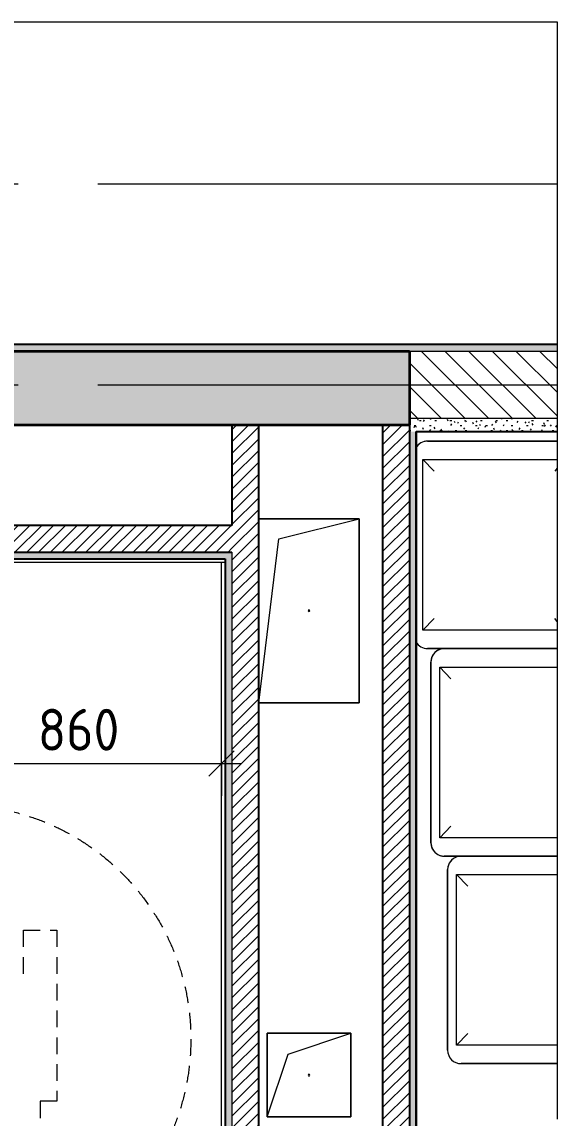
# Model space of a CAD drawing. Header units: millimetres. Extents: x 39815 to 261742, y -8553 to 29000.
# Drawn here: x 103568 to 105166, y 8309 to 11584 of the extents above; entities that cross this region are included whole.
import ezdxf

# ---------------------------------------------------------------- set-up
doc = ezdxf.new("R2010")
doc.units = ezdxf.units.MM
doc.linetypes.add('200_ШТРИХ__ш1_п0_6_', pattern=[80, 50, -30])
doc.linetypes.add('Осевая', pattern=[1587.5, 317.5, -238.125, 793.75, -238.125])
for name, color, linetype, lineweight in [('A-ANNO-DIMS', 7, 'Continuous', 9), ('A-ANNO-DIMS-50', 7, 'Continuous', 9), ('A-DETL-GENF', 7, 'Continuous', 9), ('A-GENM', 7, 'Continuous', 9), ('A-WALL-2', 7, 'Continuous', 9), ('I-FURN', 7, 'Continuous', 9), ('I-FURN-1', 7, '200_ШТРИХ__ш1_п0_6_', 15), ('I-FURN-2', 7, '200_ШТРИХ__ш1_п0_6_', 9), ('I-WALL', 7, 'Continuous', 9), ('Оси', 7, 'Continuous', 9), ('Оси-2', 7, 'Осевая', 9)]:
    doc.layers.add(name, color=color, linetype=linetype, lineweight=lineweight)
for name, color, linetype, lineweight, true_color in [('A-WALL-1', 7, 'Continuous', 25, 0x3c3c3c), ('A-WALL-3', 7, 'Continuous', 35, 0x3c3c3c), ('A-WALL-FNSH-1', 7, 'Continuous', 15, 0x3c3c3c)]:
    doc.layers.add(name, color=color, linetype=linetype, lineweight=lineweight, true_color=true_color)
doc.styles.add('ISOCPEUR', font='isocpeur.ttf', dxfattribs={"width": 0.9, "height": 125})
doc.dimstyles.new('ISO-2_5_0_9К_БОЛЬШОЙ', dxfattribs={"dimscale": 304.8, "dimtxt": 124.497647, "dimasz": 0.246063, "dimexe": 0.19685, "dimexo": 0.492126, "dimgap": 0, "dimtad": 1, "dimdec": 0, "dimrnd": 10, "dimzin": 0, "dimdsep": 46, "dimtxsty": 'ISOCPEUR', "dimblk1": 'OBLIQUE', "dimblk2": 'OBLIQUE', "dimsah": 1, "dimcen": 0.09, "dimdle": 0.19685, "dimazin": 0, "dimtfac": 1, "dimtdec": 4, "dimtix": 1, "dimtmove": 0, "dimatfit": 3, "dimfxl": 1, "dimtvp": 1, "dimtolj": 1, "dimtzin": 0, "dimarcsym": 2})
pattern_1 = [(45, (-14604.555, 0), (-17.6776695, 17.6776695), [])]
pattern_2 = [(0, (-14604.555, 0), (60.96, 15.24), [5.029, -40.691, 5.029, -40.691, -243.84]), (0, (-14604.555, 0), (60.96, 15.24), [-91.44, 5.029, -86.411, 5.029, -40.691, -106.68]), (0, (-14604.555, 0), (60.96, 15.24), [-228.6, 5.029, -25.451, 5.029, -71.171]), (120, (-14581.695, 7.62), (-43.6782272, 45.1729086), [5.029, -40.691, 5.029, -40.691, -243.84]), (120, (-14581.695, 7.62), (-43.6782272, 45.1729086), [-91.44, 5.029, -86.411, 5.029, -40.691, -106.68]), (120, (-14581.695, 7.62), (-43.6782272, 45.1729086), [-228.6, 5.029, -25.451, 5.029, -71.171]), (240, (-14574.075, 38.1), (-17.2817728, -60.4129086), [5.029, -40.691, 5.029, -40.691, -243.84]), (240, (-14574.075, 38.1), (-17.2817728, -60.4129086), [-91.44, 5.029, -86.411, 5.029, -40.691, -106.68]), (240, (-14574.075, 38.1), (-17.2817728, -60.4129086), [-228.6, 5.029, -25.451, 5.029, -71.171])]

# ---------------------------------------------------------------- blocks, each defined once
blk = doc.blocks.new('FRT_2D_Символ _разворот МГН_1 - D1_4_Символ доступности разворота МГН _360__-18618045-Фрагмент 2_11')
at = {"layer": 'I-FURN'}
for p, q in [((0, 60.4), (0, -59.6)), ((-65, 0), (65, 0))]:
    blk.add_line(p, q, dxfattribs=at)
at = {"layer": 'I-FURN-1'}
for p, q in [((-300, 325.4), (-300, -185.8)), ((-300, 325.4), (-200, 325.4)), ((-200, 195.4), (-200, 325.4)), ((200, 325.4), (300, 325.4)), ((200, 195.4), (200, 325.4)), ((300, 325.4), (300, -185.8)), ((-200, 195.4), (200, 195.4)), ((-300, -185.8), (-250, -185.8)), ((-250, -185.8), (-250, -435.8)), ((300, -185.8), (250, -185.8)), ((250, -185.8), (250, -435.8)), ((-200, -435.8), (-250, -435.8)), ((-200, -435.8), (-200, -645.8)), ((200, -435.8), (250, -435.8)), ((200, -435.8), (200, -645.8)), ((-200, -645.8), (200, -645.8))]:
    blk.add_line(p, q, dxfattribs=at)
at = {"layer": 'I-FURN-2'}
blk.add_circle((0, 0), 700, dxfattribs=at)
blk = doc.blocks.new('GM_Отверстие прямоугольное _в плите_ - Отверстие-21985891-Фрагмент 2_11')
at = {"layer": 'A-GENM'}
for p, q in [((-150, 275), (150, 275)), ((150, 275), (-150, 275)), ((-90, 215), (150, 275)), ((150, 275), (150, -275)), ((150, -275), (150, 275)), ((-150, -275), (-90, 215)), ((150, -275), (-150, -275)), ((-150, -275), (150, -275))]:
    blk.add_line(p, q, dxfattribs=at)
for start, end in [(360, 180), (180, 360)]:
    blk.add_arc((0, 0), 2.5, start, end, dxfattribs=at)
blk = doc.blocks.new('GM_Отверстие прямоугольное _в плите_ - Отверстие-21605184-Фрагмент 2_11')
at = {"layer": 'A-GENM'}
for p, q in [((-125, -125), (-125, 125)), ((-125, 125), (125, 125)), ((125, 125), (-125, 125)), ((-125, 125), (-125, -125)), ((-62.5, 62.5), (125, 125)), ((125, 125), (125, -125)), ((125, -125), (125, 125)), ((-125, -125), (-62.5, 62.5)), ((125, -125), (-125, -125)), ((-125, -125), (125, -125))]:
    blk.add_line(p, q, dxfattribs=at)
for start, end in [(360, 180), (180, 360)]:
    blk.add_arc((0, 0), 2.5, start, end, dxfattribs=at)
blk = doc.blocks.new('Bed - Small Sizes - 1_118-25586206-Фрагмент 2_11')
at = {"layer": 'I-FURN'}
for p, q in [((-332.7, 426.7), (-332.7, 40)), ((-332.7, 40), (-332.7, 426.7)), ((-332.7, 426.7), (-332.7, 40)), ((-332.7, 40), (-332.7, 426.7)), ((-277.5, 26.2), (-277.5, 426.7)), ((-277.5, 26.2), (-277.5, 426.7)), ((-251.6, 426.7), (-242.7, 420)), ((206.3, 426.7), (197.3, 420)), ((232.5, 426.7), (232.5, 26.2)), ((232.5, 426.7), (232.5, 26.2)), ((287.3, 40), (287.3, 426.7)), ((287.3, 426.7), (287.3, 90)), ((287.3, 90), (287.3, 426.7)), ((287.3, 426.7), (287.3, 90)), ((287.3, 90), (287.3, 40)), ((287.3, 40), (287.3, 90)), ((287.3, 90), (287.3, 40)), ((-277.5, 26.2), (-242.7, 60)), ((232.5, 26.2), (197.3, 60)), ((232.5, 26.2), (-277.5, 26.2)), ((232.5, 26.2), (-277.5, 26.2))]:
    blk.add_line(p, q, dxfattribs=at)
for centre, start, end in [((-292.7, 40), 180, 238.8621), ((-292.7, 40), 180, 238.8621), ((-292.7, 40), 180, 195), ((-292.7, 40), 180, 238.8621), ((247.3, 40), 301.1379, 360), ((247.3, 40), 301.1379, 0), ((247.3, 40), 301.1379, 360), ((247.3, 40), 330, 360), ((-292.7, 40), 195, 225), ((-292.7, 40), 225, 238.8621), ((247.3, 40), 301.1379, 330)]:
    blk.add_arc(centre, 40, start, end, dxfattribs=at)
blk = doc.blocks.new('Bed - Small Sizes - Single 5-25586207-Фрагмент 2_11')
at = {"layer": 'I-FURN'}
for p, q in [((-332.7, 376.7), (-332.7, 40)), ((-332.7, 40), (-332.7, 376.7)), ((-332.7, 376.7), (-332.7, 40)), ((-332.7, 40), (-332.7, 376.7)), ((-277.5, 26.2), (-277.5, 376.7)), ((-277.5, 26.2), (-277.5, 376.7)), ((232.5, 376.7), (232.5, 26.2)), ((232.5, 376.7), (232.5, 26.2)), ((287.3, 40), (287.3, 376.7)), ((287.3, 376.7), (287.3, 90)), ((287.3, 90), (287.3, 376.7)), ((287.3, 376.7), (287.3, 90)), ((287.3, 90), (287.3, 40)), ((287.3, 40), (287.3, 90)), ((287.3, 90), (287.3, 40)), ((-277.5, 26.2), (-242.7, 60)), ((232.5, 26.2), (197.3, 60)), ((-292.7, 0), (247.3, 0)), ((247.3, 0), (-292.7, 0)), ((232.5, 26.2), (-277.5, 26.2)), ((232.5, 26.2), (-277.5, 26.2)), ((-292.7, 0), (247.3, 0)), ((247.3, 0), (-292.7, 0))]:
    blk.add_line(p, q, dxfattribs=at)
for centre, start, end in [((-292.7, 40), 180, 270), ((-292.7, 40), 180, 195), ((-292.7, 40), 180, 195), ((-292.7, 40), 180, 270), ((247.3, 40), 270, 360), ((247.3, 40), 270, 360), ((247.3, 40), 345, 0), ((247.3, 40), 345, 360), ((-292.7, 40), 195, 210), ((-292.7, 40), 195, 225), ((-292.7, 40), 210, 225), ((-292.7, 40), 225, 255), ((-292.7, 40), 225, 240), ((-292.7, 40), 240, 270), ((-292.7, 40), 255, 270), ((247.3, 40), 270, 300), ((247.3, 40), 270, 285), ((247.3, 40), 285, 300), ((247.3, 40), 300, 345), ((247.3, 40), 300, 315), ((247.3, 40), 315, 330), ((247.3, 40), 330, 345)]:
    blk.add_arc(centre, 40, start, end, dxfattribs=at)
blk = doc.blocks.new('Bed - Small Sizes - Single 6-25586208-Фрагмент 2_11')
at = {"layer": 'I-FURN'}
for p, q in [((-332.7, 326.7), (-332.7, 40)), ((-332.7, 40), (-332.7, 326.7)), ((-332.7, 326.7), (-332.7, 40)), ((-332.7, 40), (-332.7, 326.7)), ((-277.5, 26.2), (-277.5, 326.7)), ((-277.5, 26.2), (-277.5, 326.7)), ((232.5, 326.7), (232.5, 26.2)), ((232.5, 326.7), (232.5, 26.2)), ((287.3, 40), (287.3, 326.7)), ((287.3, 326.7), (287.3, 40)), ((287.3, 40), (287.3, 326.7)), ((287.3, 326.7), (287.3, 40)), ((-277.5, 26.2), (-242.7, 60)), ((232.5, 26.2), (197.3, 60)), ((-292.7, 0), (247.3, 0)), ((247.3, 0), (-292.7, 0)), ((232.5, 26.2), (-277.5, 26.2)), ((232.5, 26.2), (-277.5, 26.2)), ((-292.7, 0), (247.3, 0)), ((247.3, 0), (-292.7, 0))]:
    blk.add_line(p, q, dxfattribs=at)
for centre, start, end in [((-292.7, 40), 180, 270), ((-292.7, 40), 180, 195), ((-292.7, 40), 180, 270), ((-292.7, 40), 180, 270), ((247.3, 40), 270, 360), ((247.3, 40), 270, 0), ((247.3, 40), 270, 360), ((247.3, 40), 270, 360), ((-292.7, 40), 195, 270)]:
    blk.add_arc(centre, 40, start, end, dxfattribs=at)
blk = doc.blocks.new('DET_L_Линия разрыва - М100-30911506-Фрагмент 2_11')
at = {"layer": 'A-DETL-GENF'}
blk.add_line((0, 0), (3278.6, 0), dxfattribs=at)
blk = doc.blocks.new('DET_L_Линия разрыва - М100-30911547-Фрагмент 2_11')
at = {"layer": 'A-DETL-GENF'}
blk.add_line((4383.9, 0), (0, 0), dxfattribs=at)
blk = doc.blocks.new('DIMBLOCK71-Фрагмент 2_11')
at = {"layer": 'A-ANNO-DIMS-50'}
for p, q in [((103304, 9271.7), (103304, 9428.6)), ((104164.4, 9271.7), (104164.4, 9428.6)), ((103244, 9368.6), (104224.4, 9368.6)), ((103304, 9368.6), (103304, 9271.7)), ((104164.4, 9368.6), (104164.4, 9271.7))]:
    blk.add_line(p, q, dxfattribs=at)
at = {"layer": 'A-ANNO-DIMS-50', "lineweight": 20}
for p, q in [((103304, 9368.6), (103341.5, 9406.1)), ((104164.4, 9368.6), (104201.9, 9406.1)), ((103304, 9368.6), (103266.5, 9331.1)), ((104164.4, 9368.6), (104126.9, 9331.1))]:
    blk.add_line(p, q, dxfattribs=at)
at = {"layer": 'A-ANNO-DIMS-50', "color": 0, "insert": (103615.7, 9531.9), "char_height": 125, "width": 284.429, "attachment_point": 1, "line_spacing_factor": 1.149209, "style": 'ISOCPEUR'}
blk.add_mtext('860', dxfattribs=at)
blk = doc.blocks.new('_Oblique')
at = {"color": 0, "linetype": 'ByBlock', "lineweight": -2}
blk.add_line((-0.5, -0.5), (0.5, 0.5), dxfattribs=at)

msp = doc.modelspace()

# ---------------------------------------------------------------- hatches: boundary and pattern name
at = {"layer": 'I-WALL'}
h = msp.add_hatch(dxfattribs=at)
h.set_pattern_fill('FP_9', color=256, style=0, pattern_type=2)
h.set_pattern_definition(pattern_2)
h.paths.add_polyline_path([(105166.3, 10600), (105166.3, 10620), (96575.4, 10620), (96575.4, 10608), (96605.4, 10608), (96605.4, 10600), (104725.4, 10600)])
h = msp.add_hatch(dxfattribs=at)
h.set_pattern_fill('FP_2', color=256, style=0, pattern_type=2)
h.set_pattern_definition([(135, (-14604.555, 0), (-35.35534, -35.35534), [])])
h.paths.add_polyline_path([(105166.3, 10400), (105166.3, 10600), (104725.4, 10600), (104725.4, 10400)])
h.paths.add_polyline_path([(97325.4, 10400), (97325.4, 10600), (96575.4, 10600), (96575.4, 10400), (96624.9, 10400)])
h = msp.add_hatch(dxfattribs=at)
h.set_pattern_fill('FP_3', color=256, style=0, pattern_type=2)
h.set_pattern_definition([(45, (-14604.555, 0), (-28.51196, 28.51196), []), (45, (-14576.043, 0), (-28.51196, 28.51196), [50.403, -10.081, 1.676, -8.404])])
h.paths.add_polyline_path([(104645.4, 10380), (104725.4, 10380), (104725.4, 10600), (97325.4, 10600), (97325.4, 10380), (103091.8, 10380)])
h = msp.add_hatch(dxfattribs=at)
h.set_pattern_fill('FP_9', color=256, style=0, pattern_type=2)
h.set_pattern_definition(pattern_2)
h.paths.add_polyline_path([(105166.3, 10360), (105166.3, 10400), (104725.4, 10400), (104725.4, 10360), (104745.4, 10360)])
h = msp.add_hatch(dxfattribs=at)
h.set_pattern_fill('FP_1', color=256, style=0, pattern_type=2)
h.set_pattern_definition(pattern_1)
h.paths.add_polyline_path([(104195.4, 5400), (104275.4, 5400), (104275.4, 10380), (104195.4, 10380), (104195.4, 5420)])
h = msp.add_hatch(dxfattribs=at)
h.set_pattern_fill('FP_1', color=256, style=0, pattern_type=2)
h.set_pattern_definition(pattern_1)
h.paths.add_polyline_path([(104725.4, 5400), (104725.4, 10380), (104645.4, 10380), (104645.4, 5400)])
h = msp.add_hatch(dxfattribs=at)
h.set_pattern_fill('FP_9', color=256, style=0, pattern_type=2)
h.set_pattern_definition(pattern_2)
h.paths.add_polyline_path([(104725.4, 5159), (104745.4, 5159), (104745.4, 5160), (104746.4, 5160), (104746.4, 5186), (104745.4, 5186), (104745.4, 10360), (104725.4, 10360), (104725.4, 5160)])
h = msp.add_hatch(dxfattribs=at)
h.set_pattern_fill('FP_1', color=256, style=0, pattern_type=2)
h.set_pattern_definition(pattern_1)
h.paths.add_polyline_path([(104195.4, 10000), (104195.4, 10080), (97405.4, 10080), (97405.4, 10000), (103091.8, 10000)])
h = msp.add_hatch(dxfattribs=at)
h.set_pattern_fill('FP_9', color=256, style=0, pattern_type=2)
h.set_pattern_definition(pattern_2)
h.paths.add_polyline_path([(104175.4, 9980), (104195.4, 9980), (104195.4, 10000), (97405.4, 10000), (97405.4, 9980), (104174.4, 9980)])
h = msp.add_hatch(dxfattribs=at)
h.set_pattern_fill('FP_9', color=256, style=0, pattern_type=2)
h.set_pattern_definition(pattern_2)
h.paths.add_polyline_path([(104175.4, 5420), (104195.4, 5420), (104195.4, 9980), (104175.4, 9980), (104175.4, 6051.8)])

# ---------------------------------------------------------------- linework, layer by layer
at = {"layer": 'A-WALL-1'}
for p, q in [((105166.3, 10620), (96575.4, 10620)), ((104195.4, 10380), (104195.4, 10080)), ((104275.4, 5400), (104275.4, 10380)), ((104645.4, 10380), (104645.4, 5400)), ((104725.4, 10380), (104725.4, 5400)), ((104725.4, 10360), (104725.4, 4427.8)), ((104745.4, 10360), (105166.3, 10360)), ((104745.4, 5186), (104745.4, 10360)), ((104745.4, 10359.5), (104745.4, 5186)), ((104195.4, 10080), (97405.4, 10080)), ((97405.4, 10000), (104195.4, 10000)), ((97425.4, 9980), (104175.4, 9980)), ((104175.4, 9980), (104175.4, 5420))]:
    msp.add_line(p, q, dxfattribs=at)
at = {"layer": 'A-WALL-2'}
for p, q in [((105166.3, 10600), (104725.4, 10600)), ((104725.4, 10400), (105166.3, 10400)), ((104195.4, 10000), (104195.4, 5400))]:
    msp.add_line(p, q, dxfattribs=at)
at = {"layer": 'A-WALL-3'}
for p, q in [((104725.4, 10600), (97325.4, 10600)), ((104725.4, 10600), (104725.4, 10380)), ((97325.4, 10380), (104725.4, 10380))]:
    msp.add_line(p, q, dxfattribs=at)
at = {"layer": 'A-WALL-FNSH-1'}
for p, q in [((105166.3, 10621), (96575.4, 10621)), ((104746.4, 10359.5), (104745.4, 10359.5)), ((104746.4, 5180), (104746.4, 10359.5)), ((97426.4, 9979), (104174.4, 9979)), ((104174.4, 9979), (104174.4, 5421))]:
    msp.add_line(p, q, dxfattribs=at)
at = {"layer": 'I-WALL'}
for p, q in [((104175.4, 9969), (97436.4, 9969)), ((104164.4, 5431), (104164.4, 9969))]:
    msp.add_line(p, q, dxfattribs=at)
at = {"layer": 'Оси'}
for p, q in [((103916.3, 11100), (105166.3, 11100)), ((103916.3, 10500), (105166.3, 10500))]:
    msp.add_line(p, q, dxfattribs=at)
at = {"layer": 'Оси-2'}
for p, q in [((95301.7, 11100), (103916.3, 11100)), ((95301.7, 10500), (103916.3, 10500))]:
    msp.add_line(p, q, dxfattribs=at)

# ---------------------------------------------------------------- block references
at = {"layer": 'A-DETL-GENF'}
for name, rotation in [('DET_L_Линия разрыва - М100-30911547-Фрагмент 2_11', 180), ('DET_L_Линия разрыва - М100-30911506-Фрагмент 2_11', 269.9999999999999)]:
    msp.add_blockref(name, (105166.3, 11584.2), dxfattribs=dict(at, rotation=rotation))
at = {"layer": 'A-GENM'}
for name, p in [('GM_Отверстие прямоугольное _в плите_ - Отверстие-21985891-Фрагмент 2_11', (104425.4, 9825)), ('GM_Отверстие прямоугольное _в плите_ - Отверстие-21605184-Фрагмент 2_11', (104425.4, 8437.5))]:
    msp.add_blockref(name, p, dxfattribs=at)
at = {"layer": 'I-FURN', "rotation": 269.9999999999999}
for name, p in [('Bed - Small Sizes - 1_118-25586206-Фрагмент 2_11', (104739.6, 9999)), ('Bed - Small Sizes - Single 5-25586207-Фрагмент 2_11', (104789.6, 9379)), ('Bed - Small Sizes - Single 6-25586208-Фрагмент 2_11', (104839.6, 8759))]:
    msp.add_blockref(name, p, dxfattribs=at)
at = {"layer": 'I-FURN'}
msp.add_blockref('FRT_2D_Символ _разворот МГН_1 - D1_4_Символ доступности разворота МГН _360__-18618045-Фрагмент 2_11', (103372.7, 8544.9), dxfattribs=at)

# ---------------------------------------------------------------- dimensions: what is measured, and where the dimension line sits
at = {"layer": 'A-ANNO-DIMS'}
dim = msp.add_linear_dim(base=(104164.4, 9368.6), p1=(103304, 9421.7), p2=(104164.4, 9421.7), dimstyle='ISO-2_5_0_9К_БОЛЬШОЙ', override={"dimpost": '<>', "dimfxl": 860.440877}, dxfattribs=at)
dim.commit()
dim.dimension.update_dxf_attribs({"geometry": 'DIMBLOCK71-Фрагмент 2_11', "text_midpoint": (103734.2, 9431.1)})

doc.saveas('drawing.dxf')
